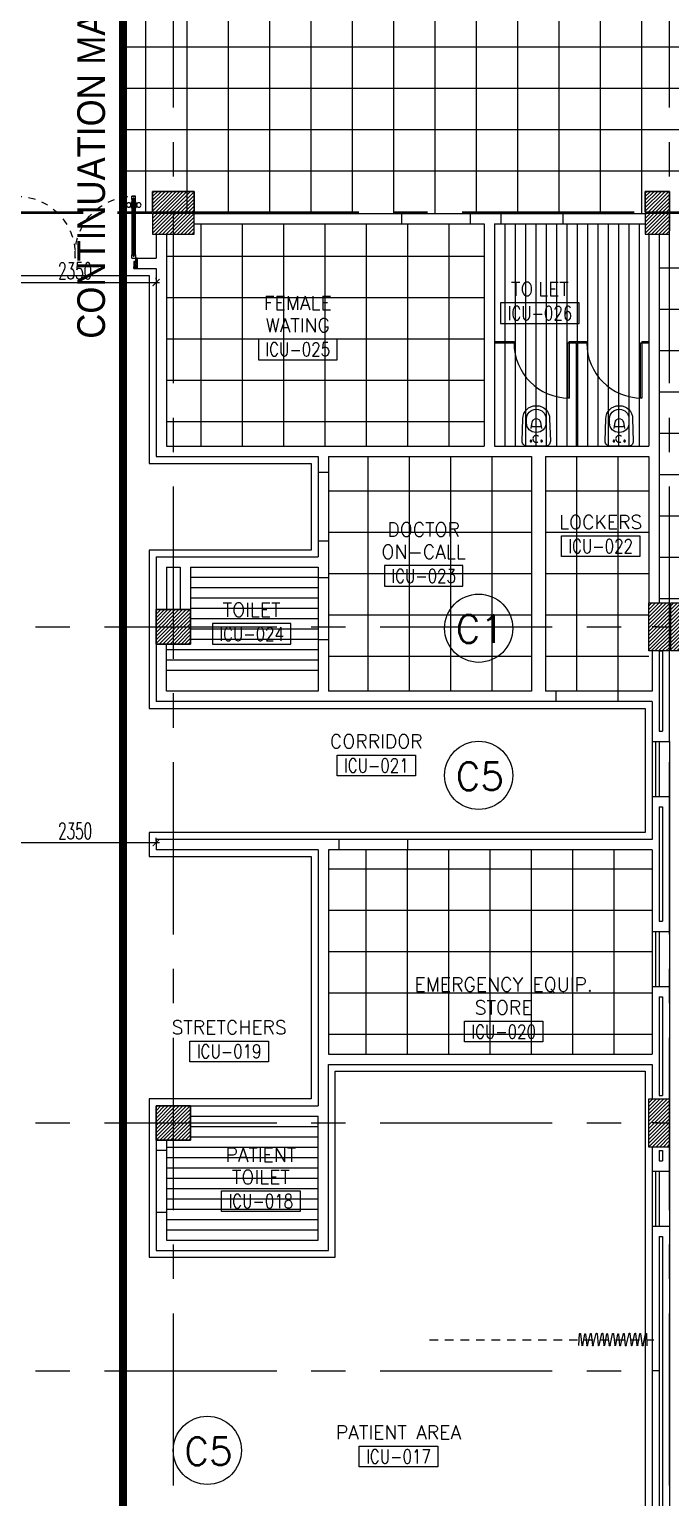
# Model space of a CAD drawing. Extents: x 276011.4 to 276105.3, y 57291.9 to 57371.4.
# Drawn here: x 276043.49 to 276052.79, y 57307.72 to 57329.03 of the extents above; entities that cross this region are included whole.
import ezdxf
from ezdxf.enums import TextEntityAlignment as Align

# ---------------------------------------------------------------- set-up
doc = ezdxf.new("R2010")
doc.units = 0
doc.header["$MEASUREMENT"] = 0
doc.header["$PDMODE"] = 34
for name, pattern in [('CENTER2', [1.125, 0.75, -0.125, 0.125, -0.125]), ('CENTERX2', [4, 2.5, -0.5, 0.5, -0.5]), ('HIDDEN', [0.375, 0.25, -0.125]), ('HIDDEN2', [0.1875, 0.125, -0.0625])]:
    doc.linetypes.add(name, pattern=pattern)
doc.layers.get('0').update_dxf_attribs({"color": 4, "linetype": 'CONTINUOUS'})
doc.layers.get('DEFPOINTS').update_dxf_attribs({"linetype": 'CONTINUOUS'})
for name, color, linetype in [('A_CUBICLE_CURTAINS', 2, 'HIDDEN'), ('AXES', 11, 'CENTERX2'), ('CEILING', 4, 'CONTINUOUS'), ('CEILING-MARKER', 6, 'CONTINUOUS'), ('COL', 5, 'CONTINUOUS'), ('D_CURTAIN', 11, 'HIDDEN'), ('DIM', 4, 'CONTINUOUS'), ('DOOR', 7, 'CONTINUOUS'), ('ELEV', 2, 'CONTINUOUS'), ('FIX', 3, 'CONTINUOUS'), ('HAT', 11, 'CONTINUOUS'), ('INSUL', 4, 'CONTINUOUS'), ('PART', 9, 'CONTINUOUS'), ('RM-BOX', 11, 'CONTINUOUS'), ('RM-NAME', 11, 'CONTINUOUS'), ('RM-NO', 11, 'CONTINUOUS'), ('TXT', 2, 'CONTINUOUS'), ('TXT1', 2, 'CONTINUOUS'), ('WALL', 2, 'CONTINUOUS'), ('WIN', 3, 'CONTINUOUS')]:
    doc.layers.add(name, color=color, linetype=linetype)
doc.styles.add('ROMANS', font='ROMANS.shx', dxfattribs={"width": 0.6})
doc.styles.add('TTXT', font='swisse.ttf', dxfattribs={"width": 0.6})
doc.dimstyles.new('STANDARD_IN', dxfattribs={"dimtxt": 0.24, "dimasz": 0.1, "dimexe": 0.07, "dimexo": 0.05, "dimgap": 0.05, "dimtad": 1, "dimdec": 0, "dimlfac": 1000, "dimzin": 0, "dimtxsty": 'ROMANS', "dimblk": 'ARCHTICK', "dimcen": 0.05, "dimdle": 0.05, "dimclrd": 4, "dimclre": 4, "dimclrt": 2, "dimazin": 3, "dimtfac": 1, "dimtdec": 0, "dimtmove": 0, "dimatfit": 3, "dimtolj": 1, "dimtzin": 0})

# ---------------------------------------------------------------- blocks, each defined once
blk = doc.blocks.new('*X18')
at = {"color": 0}
for p, q in [((84179, 132651), (84678, 133150)), ((84179, 132704), (84625, 133150)), ((84179, 132757), (84571, 133150)), ((84179, 132810), (84518, 133150)), ((84179, 132864), (84465, 133150)), ((84179, 132917), (84412, 133150)), ((84179, 132970), (84359, 133150)), ((84179, 133023), (84306, 133150)), ((84179, 133076), (84253, 133150)), ((84179, 133129), (84200, 133150)), ((84231, 132650), (84679, 133098)), ((84284, 132650), (84679, 133045)), ((84337, 132650), (84679, 132992)), ((84390, 132650), (84679, 132939)), ((84443, 132650), (84679, 132886)), ((84496, 132650), (84679, 132833)), ((84549, 132650), (84679, 132780)), ((84602, 132650), (84679, 132727)), ((84655, 132650), (84679, 132674))]:
    blk.add_line(p, q, dxfattribs=at)
blk = doc.blocks.new('COL50')
at = {"layer": 'COL'}
blk.add_lwpolyline([(-250, 250), (-250, -250), (250, -250), (250, 250)], close=True, dxfattribs=at)
blk = doc.blocks.new('RM1')
at = {"layer": 'RM-BOX'}
blk.add_lwpolyline([(570, -200), (-570, -200), (-570, -500), (570, -500)], close=True, dxfattribs=at)
at = {"layer": 'RM-NAME', "style": 'ROMANS'}
blk.add_attdef('ROOMNAME1', text='', height=200, dxfattribs=at).set_placement((0, 324), align=Align.MIDDLE)
blk = doc.blocks.new('A$C272A55A0')
at = {"layer": 'DOOR', "color": 0, "linetype": 'BYBLOCK'}
for p, q in [((0, 900), (0, 1050)), ((50, 1050), (0, 1050)), ((0, 900), (25, 900)), ((25, 950), (50, 950)), ((25, 900), (25, 950)), ((75, 900), (25, 900)), ((25, 850), (25, 900)), ((58, 870), (42, 870)), ((42, 870), (42, 850)), ((50, 950), (50, 1050)), ((58, 850), (58, 870)), ((75, 900), (75, 850)), ((1725, 900), (1775, 900)), ((1725, 900), (1725, 850)), ((1742, 870), (1758, 870)), ((1742, 850), (1742, 870)), ((1750, 950), (1750, 1050)), ((1750, 1050), (1800, 1050)), ((1775, 950), (1750, 950)), ((1758, 870), (1758, 850)), ((1775, 900), (1775, 950)), ((1800, 900), (1775, 900)), ((1775, 850), (1775, 900)), ((1800, 1050), (1800, 900)), ((42, 850), (25, 850)), ((75, 850), (58, 850)), ((1725, 850), (1742, 850)), ((1758, 850), (1775, 850)), ((25, 50), (42, 50)), ((25, 50), (25, 0)), ((25, 0), (75, 0)), ((75, 0), (25, 0)), ((42, 50), (42, 30)), ((42, 30), (58, 30)), ((58, 50), (75, 50)), ((58, 50), (58, 30)), ((75, 50), (75, 0)), ((1718, 160), (1709, 160)), ((1709, 95), (1709, 160)), ((1718, 95), (1709, 95)), ((1725, 173), (1718, 173)), ((1718, 173), (1718, 83)), ((1718, 95), (1718, 160)), ((1725, 83), (1718, 83)), ((1742, 50), (1725, 50)), ((1725, 50), (1725, 0)), ((1775, 0), (1725, 0)), ((1725, 0), (1775, 0)), ((1742, 50), (1742, 30)), ((1758, 30), (1742, 30)), ((1775, 50), (1758, 50)), ((1758, 50), (1758, 30)), ((1775, 173), (1782, 173)), ((1775, 83), (1782, 83)), ((1775, 50), (1775, 0)), ((1782, 173), (1782, 83)), ((1782, 160), (1791, 160)), ((1782, 95), (1782, 160)), ((1782, 95), (1791, 95)), ((1791, 95), (1791, 160))]:
    blk.add_line(p, q, dxfattribs=at)
at = {"layer": 'DOOR', "color": 9, "linetype": 'BYBLOCK'}
for p, q in [((50, 1050), (0, 1010)), ((50, 1050), (0, 937)), ((50, 1050), (37, 950)), ((1750, 1050), (1800, 1010)), ((1750, 1050), (1800, 937)), ((1750, 1050), (1763, 950))]:
    blk.add_line(p, q, dxfattribs=at)
at = {"layer": 'DOOR', "linetype": 'BYBLOCK'}
for p, q in [((25, 850), (25, 50)), ((42, 850), (42, 50)), ((58, 850), (58, 50)), ((75, 50), (75, 850)), ((1725, 50), (1725, 850)), ((1742, 850), (1742, 50)), ((1758, 850), (1758, 50)), ((1775, 850), (1775, 50))]:
    blk.add_line(p, q, dxfattribs=at)
at = {"layer": 'DOOR', "color": 0, "linetype": 'BYBLOCK'}
for centre in [(1676, 128), (1824, 128)]:
    blk.add_circle(centre, 32.4, dxfattribs=at)
at = {"layer": 'DOOR', "color": 9, "linetype": 'BYBLOCK'}
for centre, radius, start, end in [((50, 1050), 54.4, 203.2074, 270), ((50, 1050), 74.4, 227.7764, 270), ((50, 1050), 94.4, 238.0182, 270), ((50, 1050), 114, 244.0838, 257.3774), ((50, 1050), 134, 248.1598, 259.28), ((50, 1050), 154, 251.1053, 256.2858), ((50, 1050), 34.4, 180, 270), ((50, 1050), 14.4, 180, 270), ((1750, 1050), 14.4, 270, 0), ((1750, 1050), 34.4, 270, 0), ((1750, 1050), 54.4, 270, 336.7926), ((1750, 1050), 74.4, 270, 312.2236), ((1750, 1050), 94.4, 270, 301.9818), ((1750, 1050), 114, 282.6226, 295.9162), ((1750, 1050), 134, 280.72, 291.8402), ((1750, 1050), 154, 283.7142, 288.8947)]:
    blk.add_arc(centre, radius, start, end, dxfattribs=at)
at = {"layer": 'DOOR', "linetype": 'HIDDEN', "ltscale": 0.5}
for centre, start, end in [((50, 851), 268.3174, 3.2965), ((1750, 851), 176.7035, 271.6826)]:
    blk.add_arc(centre, 851, start, end, dxfattribs=at)
at = {"layer": 'WALL', "linetype": 'BYBLOCK'}
blk.add_line((1800, 900), (1800, 1050), dxfattribs=at)
blk = doc.blocks.new('*X54')
at = {"color": 0}
for p, q in [((215909, 139859), (216399, 140350)), ((215909, 139912), (216346, 140350)), ((215909, 139965), (216293, 140350)), ((215909, 140018), (216240, 140350)), ((215909, 140071), (216187, 140350)), ((215909, 140124), (216134, 140350)), ((215909, 140177), (216081, 140350)), ((215909, 140230), (216028, 140350)), ((215909, 140283), (215975, 140350)), ((215909, 140337), (215922, 140350)), ((215952, 139850), (216409, 140306)), ((216005, 139850), (216409, 140253)), ((216058, 139850), (216409, 140200)), ((216111, 139850), (216409, 140147)), ((216164, 139850), (216409, 140094)), ((216217, 139850), (216409, 140041)), ((216270, 139850), (216409, 139988)), ((216323, 139850), (216409, 139935)), ((216376, 139850), (216409, 139882))]:
    blk.add_line(p, q, dxfattribs=at)
blk = doc.blocks.new('C5')
at = {"layer": 'HAT', "linetype": 'BYBLOCK'}
h = blk.add_hatch(dxfattribs=at)
h.set_pattern_fill('ANSI31', color=256, scale=300, style=0)
h.set_pattern_definition([(45, (-223356.182, -51411.005), (-26.516504, 26.516504), [])])
h.paths.add_polyline_path([(300, 300), (0, 300), (0, 0), (300, 0)])
h.paths.add_polyline_path([(600, 300), (300, 300), (300, 0), (600, 0)])
at = {"layer": 'COL'}
blk.add_lwpolyline([(600, 300), (0, 300), (0, 0), (600, 0)], close=True, dxfattribs=at)
blk = doc.blocks.new('C7')
at = {"layer": 'HAT'}
h = blk.add_hatch(dxfattribs=at)
h.set_pattern_fill('ANSI31', color=256, scale=300, style=0)
h.set_pattern_definition([(45, (-248876.182, -51411.005), (-26.5165043, 26.5165043), [])])
h.paths.add_polyline_path([(350, 300), (250, 300), (0, 300), (0, 0), (350, 0)])
at = {"layer": 'COL'}
blk.add_lwpolyline([(0, 300), (0, 0), (350, 0), (350, 300)], close=True, dxfattribs=at)
blk = doc.blocks.new('C11')
at = {"layer": 'HAT'}
h = blk.add_hatch(dxfattribs=at)
h.set_pattern_fill('ANSI31', color=256, scale=300, style=0)
h.set_pattern_definition([(45, (-248556.182, -75061.005), (-26.5165043, 26.5165043), [])])
h.paths.add_polyline_path([(300, 700), (0, 700), (0, 350), (300, 350)])
h.paths.add_polyline_path([(300, 350), (0, 350), (0, 0), (300, 0)])
at = {"layer": 'COL'}
blk.add_lwpolyline([(300, 700), (300, 0), (0, 0), (0, 700)], close=True, dxfattribs=at)
blk = doc.blocks.new('C11D')
at = {"layer": 'COL', "linetype": 'BYBLOCK'}
for p in [(-320, 0), (0, 0)]:
    blk.add_blockref('C11', p, dxfattribs=at)
blk = doc.blocks.new('C')
at = {"layer": 'D_CURTAIN'}
for points in [[(0.229, 0.077), (0.229, 0.077, 0.848601), (0.219, 0.076), (0.202, -0.062, -0.855925), (0.192, -0.063), (0.167, 0.072, 0.866955), (0.157, 0.072), (0.144, -0.065, -0.843142), (0.134, -0.066), (0.099, 0.077, 0.845318), (0.089, 0.076), (0.076, -0.066, -0.842227), (0.066, -0.067), (0.029, 0.079, 0.837896), (0.019, 0.078), (0.004, -0.065, -0.84563), (-0.006, -0.065), (-0.04, 0.078, 0.842014), (-0.049, 0.078), (-0.065, -0.063, -0.866148), (-0.075, -0.063), (-0.099, 0.074, 0.854133), (-0.109, 0.074), (-0.129, -0.066, -0.838104), (-0.139, -0.067), (-0.17, 0.077, 0.84026), (-0.18, 0.077), (-0.183, -0.071)], [(0.639, -0.068), (0.628, 0.076, 0.848601), (0.618, 0.076), (0.601, -0.063, -0.855925), (0.591, -0.063), (0.566, 0.071, 0.866955), (0.556, 0.071), (0.542, -0.066, -0.843142), (0.533, -0.066), (0.497, 0.076, 0.845318), (0.488, 0.075), (0.474, -0.067, -0.842227), (0.465, -0.068), (0.427, 0.078, 0.837896), (0.417, 0.078), (0.403, -0.065, -0.84563), (0.393, -0.066), (0.359, 0.078, 0.842014), (0.349, 0.077), (0.334, -0.063, -0.866148), (0.324, -0.064), (0.299, 0.074, 0.854133), (0.29, 0.073), (0.27, -0.067, -0.838104), (0.26, -0.067), (0.229, 0.077, 0.84026), (0.219, 0.076)]]:
    blk.add_lwpolyline(points, format="xyb", dxfattribs=at)
blk = doc.blocks.new('WC1')
at = {"layer": 'FIX'}
for p, q in [((-727, 5), (-727, -5)), ((-674, 5), (-674, -5)), ((-534, 24), (-540, 0)), ((-540, 0), (-534, -24)), ((-210, 204), (-538, 194)), ((-475, 141), (-538, 141)), ((-395, 76), (-490, 60)), ((-339, 5), (-339, -5)), ((-538, -141), (-475, -141)), ((-538, -194), (-210, -204)), ((-490, -60), (-395, -76))]:
    blk.add_line(p, q, dxfattribs=at)
at = {"layer": 'FIX', "linetype": 'CONTINUOUS'}
blk.add_line((-420, -47), (-420, 45), dxfattribs=at)
at = {"layer": 'FIX'}
blk.add_lwpolyline([(-213, -204), (-210, -204, 0.414214), (-137, -131), (-137, 0), (-137, 131, 0.414214), (-210, 204)], format="xyb", dxfattribs=at)
at = {"layer": 'FIX', "linetype": 'HIDDEN2', "ltscale": 0.3}
blk.add_circle((-245, 0), 49.8, dxfattribs=at)
at = {"layer": 'FIX', "linetype": 'HIDDEN', "ltscale": 0.05}
for centre in [(-213, 78), (-213, -77)]:
    blk.add_circle(centre, 11.6, dxfattribs=at)
at = {"layer": 'FIX'}
for centre, radius, start, end in [((-538, 5), 189, 90, 180), ((-538, 5), 136, 90, 180), ((-473, -7), 68.2, 128.9242, 152.8468), ((-464, -18), 82, 108.496, 128.9242), ((-475, 5), 136, 360, 90), ((-538, -5), 189, 180, 270), ((-538, -5), 136, 180, 270), ((-473, 7), 68.2, 207.1532, 231.0758), ((-464, 18), 82, 231.0758, 251.504), ((-475, -5), 136, 270, 0)]:
    blk.add_arc(centre, radius, start, end, dxfattribs=at)
at = {"layer": 'FIX', "linetype": 'CONTINUOUS'}
for centre, start, end in [((-443, 46), 357.6662, 91.6121), ((-442, -46), 268.3879, 2.3338)]:
    blk.add_arc(centre, 22.3, start, end, dxfattribs=at)
blk = doc.blocks.new('_ARCHTICK')
at = {"color": 0, "linetype": 'BYBLOCK', "const_width": 0.15}
blk.add_lwpolyline([(-0.5, -0.5), (0.5, 0.5)], dxfattribs=at)
blk = doc.blocks.new('*D124')
at = {"layer": 'DEFPOINTS', "color": 0, "linetype": 'BYBLOCK', "ltscale": 0.3}
for p in [(276042.975, 57325.359), (276045.325, 57325.359), (276045.325, 57325.359)]:
    blk.add_point(p, dxfattribs=at)
at = {"layer": 'DIM', "color": 4, "linetype": 'BYBLOCK', "ltscale": 0.3}
for p, q in [((276042.925, 57325.359), (276045.375, 57325.359)), ((276042.975, 57325.409), (276042.975, 57325.429)), ((276045.325, 57325.409), (276045.325, 57325.429))]:
    blk.add_line(p, q, dxfattribs=at)
at = {"layer": 'DIM', "color": 4, "linetype": 'BYBLOCK', "ltscale": 0.3, "xscale": 0.1, "yscale": 0.1, "zscale": 0.1, "rotation": 180}
blk.add_blockref('_ARCHTICK', (276042.975, 57325.359), dxfattribs=at)
at = {"layer": 'DIM', "color": 4, "linetype": 'BYBLOCK', "ltscale": 0.3, "xscale": 0.1, "yscale": 0.1, "zscale": 0.1}
blk.add_blockref('_ARCHTICK', (276045.325, 57325.359), dxfattribs=at)
at = {"layer": 'DIM', "color": 2, "linetype": 'BYBLOCK', "ltscale": 0.3, "insert": (276044.15, 57325.529), "char_height": 0.24, "attachment_point": 5, "style": 'ROMANS'}
blk.add_mtext('\\A1;2350', dxfattribs=at)
blk = doc.blocks.new('*D123')
at = {"layer": 'DEFPOINTS', "color": 0, "linetype": 'BYBLOCK', "ltscale": 0.3}
for p in [(276042.975, 57317.229), (276042.975, 57317.203), (276045.325, 57317.203)]:
    blk.add_point(p, dxfattribs=at)
at = {"layer": 'DIM', "color": 4, "linetype": 'BYBLOCK', "ltscale": 0.3}
for p, q in [((276045.375, 57317.229), (276042.925, 57317.229)), ((276042.975, 57317.253), (276042.975, 57317.299)), ((276045.325, 57317.253), (276045.325, 57317.299))]:
    blk.add_line(p, q, dxfattribs=at)
at = {"layer": 'DIM', "color": 4, "linetype": 'BYBLOCK', "ltscale": 0.3, "xscale": 0.1, "yscale": 0.1, "zscale": 0.1, "rotation": 180}
blk.add_blockref('_ARCHTICK', (276042.975, 57317.229), dxfattribs=at)
at = {"layer": 'DIM', "color": 4, "linetype": 'BYBLOCK', "ltscale": 0.3, "xscale": 0.1, "yscale": 0.1, "zscale": 0.1}
blk.add_blockref('_ARCHTICK', (276045.325, 57317.229), dxfattribs=at)
at = {"layer": 'DIM', "color": 2, "linetype": 'BYBLOCK', "ltscale": 0.3, "insert": (276044.15, 57317.399), "char_height": 0.24, "attachment_point": 5, "style": 'ROMANS'}
blk.add_mtext('\\A1;2350', dxfattribs=at)

msp = doc.modelspace()

# ---------------------------------------------------------------- linework, layer by layer
at = {"layer": 'A_CUBICLE_CURTAINS', "ltscale": 0.5}
msp.add_line((276049.2935, 57310.0129), (276052.5507, 57310.0129), dxfattribs=at)
at = {"layer": 'AXES'}
for p, q in [((276052.7755, 57291.8986), (276052.7755, 57370.3613)), ((276045.5755, 57291.8986), (276045.5755, 57352.4829)), ((276104.2655, 57326.3829), (276041.9755, 57326.3829)), ((276104.2655, 57326.3629), (276041.9755, 57326.3629)), ((276036.5755, 57320.3629), (276052.7755, 57320.3629)), ((276104.6155, 57320.3629), (276052.5255, 57320.3629)), ((276036.5755, 57313.1629), (276052.7755, 57313.1629)), ((276104.6155, 57313.1629), (276052.5255, 57313.1629)), ((276036.5755, 57309.5629), (276052.5288, 57309.5629)), ((276104.6155, 57309.5629), (276052.5255, 57309.5629))]:
    msp.add_line(p, q, dxfattribs=at)
at = {"layer": 'CEILING', "linetype": 'BYBLOCK', "ltscale": 0.3}
for p, q in [((276045.1755, 57326.3629), (276045.1755, 57329.7329)), ((276045.7755, 57326.3629), (276045.7755, 57329.7329)), ((276046.3755, 57326.3629), (276046.3755, 57329.7329)), ((276046.9755, 57326.3629), (276046.9755, 57329.7329)), ((276047.5755, 57326.3629), (276047.5755, 57329.7329)), ((276048.1755, 57326.3629), (276048.1755, 57329.7329)), ((276048.7755, 57326.3629), (276048.7755, 57329.7329)), ((276049.3755, 57326.3629), (276049.3755, 57329.7329)), ((276049.9755, 57326.3629), (276049.9755, 57329.7329)), ((276050.5755, 57326.3629), (276050.5755, 57329.7329)), ((276051.1755, 57326.3629), (276051.1755, 57329.7329)), ((276051.7755, 57326.3629), (276051.7755, 57329.7329)), ((276052.3755, 57326.3629), (276052.3755, 57329.7329)), ((276044.8447, 57328.7829), (276062.5635, 57328.7829)), ((276044.8447, 57328.1829), (276062.5635, 57328.1829)), ((276044.8447, 57327.5829), (276062.5635, 57327.5829)), ((276044.8447, 57326.9829), (276062.5635, 57326.9829)), ((276045.9805, 57322.9829), (276045.9805, 57326.2129)), ((276046.5805, 57322.9829), (276046.5805, 57326.2129)), ((276047.1805, 57322.9829), (276047.1805, 57326.2129)), ((276047.7805, 57322.9829), (276047.7805, 57326.2129)), ((276048.3805, 57322.9829), (276048.3805, 57326.2129)), ((276048.9805, 57322.9829), (276048.9805, 57326.2129)), ((276049.5805, 57322.9829), (276049.5805, 57326.2129)), ((276050.3855, 57326.2129), (276050.3855, 57322.9829)), ((276050.5355, 57326.2129), (276050.5355, 57322.9829)), ((276050.6855, 57326.2129), (276050.6855, 57322.9829)), ((276050.8355, 57326.2129), (276050.8355, 57322.9829)), ((276050.9855, 57326.2129), (276050.9855, 57322.9829)), ((276051.1355, 57326.2129), (276051.1355, 57322.9829)), ((276051.2855, 57326.2129), (276051.2855, 57322.9829)), ((276051.4355, 57326.2129), (276051.4355, 57322.9829)), ((276051.5855, 57326.2129), (276051.5855, 57322.9829)), ((276051.7355, 57326.2129), (276051.7355, 57322.9829)), ((276051.8855, 57326.2129), (276051.8855, 57322.9829)), ((276052.0355, 57326.2129), (276052.0355, 57322.9829)), ((276052.1855, 57326.2129), (276052.1855, 57322.9829)), ((276052.3355, 57326.2129), (276052.3355, 57322.9829)), ((276050.0855, 57325.7405), (276045.4755, 57325.7405)), ((276052.6255, 57325.5729), (276057.5205, 57325.5729)), ((276050.0855, 57325.1405), (276045.4755, 57325.1405)), ((276052.6255, 57324.9729), (276057.5205, 57324.9729)), ((276050.0855, 57324.5405), (276045.4755, 57324.5405)), ((276052.6255, 57324.3729), (276057.5205, 57324.3729)), ((276050.0855, 57323.9405), (276045.4755, 57323.9405)), ((276052.6255, 57323.7729), (276057.5205, 57323.7729)), ((276050.0855, 57323.3405), (276045.4755, 57323.3405)), ((276052.6255, 57323.1729), (276057.5205, 57323.1729)), ((276048.4005, 57322.8329), (276048.4005, 57319.4279)), ((276049.0005, 57322.8329), (276049.0005, 57319.4279)), ((276049.6005, 57322.8329), (276049.6005, 57319.4279)), ((276050.2005, 57322.8329), (276050.2005, 57319.4279)), ((276051.4255, 57322.8329), (276051.4255, 57319.4279)), ((276052.0255, 57322.8329), (276052.0255, 57319.4279)), ((276052.6255, 57322.5729), (276057.5205, 57322.5729)), ((276050.7755, 57322.3304), (276047.8255, 57322.3304)), ((276052.4755, 57322.3304), (276050.9755, 57322.3304)), ((276052.6255, 57321.9729), (276057.5205, 57321.9729)), ((276050.7755, 57321.7304), (276047.8255, 57321.7304)), ((276052.4755, 57321.7304), (276050.9755, 57321.7304)), ((276052.6255, 57321.3729), (276057.5205, 57321.3729)), ((276047.6755, 57321.0779), (276045.8255, 57321.0779)), ((276050.7755, 57321.1304), (276047.8255, 57321.1304)), ((276052.4755, 57321.1304), (276050.9755, 57321.1304)), ((276047.6755, 57320.9279), (276045.8255, 57320.9279)), ((276047.6755, 57320.7779), (276045.8255, 57320.7779)), ((276047.6755, 57320.6279), (276045.8255, 57320.6279)), ((276052.6255, 57320.7729), (276057.5205, 57320.7729)), ((276047.6755, 57320.4779), (276045.8255, 57320.4779)), ((276050.7755, 57320.5304), (276047.8255, 57320.5304)), ((276052.4755, 57320.5304), (276050.9755, 57320.5304)), ((276047.6755, 57320.3279), (276045.8255, 57320.3279)), ((276047.6755, 57320.1779), (276045.8255, 57320.1779)), ((276047.6755, 57320.0279), (276045.4755, 57320.0279)), ((276047.6755, 57319.8779), (276045.4755, 57319.8779)), ((276047.6755, 57319.7279), (276045.4755, 57319.7279)), ((276050.7755, 57319.9304), (276047.8255, 57319.9304)), ((276052.4755, 57319.9304), (276050.9755, 57319.9304)), ((276048.3755, 57314.1629), (276048.3755, 57317.1279)), ((276048.9755, 57314.1629), (276048.9755, 57317.1279)), ((276049.5755, 57314.1629), (276049.5755, 57317.1279)), ((276050.1755, 57314.1629), (276050.1755, 57317.1279)), ((276050.7755, 57314.1629), (276050.7755, 57317.1279)), ((276051.3755, 57314.1629), (276051.3755, 57317.1279)), ((276051.9755, 57314.1629), (276051.9755, 57317.1279)), ((276052.5255, 57316.8454), (276047.8255, 57316.8454)), ((276052.5255, 57316.2454), (276047.8255, 57316.2454)), ((276052.5255, 57315.6454), (276047.8255, 57315.6454)), ((276052.5255, 57315.0454), (276047.8255, 57315.0454)), ((276052.5255, 57314.4454), (276047.8255, 57314.4454)), ((276045.8255, 57313.1129), (276047.6755, 57313.1129)), ((276045.8255, 57312.9629), (276047.6755, 57312.9629)), ((276045.4755, 57312.8129), (276047.6755, 57312.8129)), ((276045.4755, 57312.6629), (276047.6755, 57312.6629)), ((276045.4755, 57312.5129), (276047.6755, 57312.5129)), ((276045.4755, 57312.3629), (276047.6755, 57312.3629)), ((276045.4755, 57312.2129), (276047.6755, 57312.2129)), ((276045.4755, 57312.0629), (276047.6755, 57312.0629)), ((276045.4755, 57311.9129), (276047.6755, 57311.9129)), ((276045.4755, 57311.7629), (276047.6755, 57311.7629)), ((276045.4755, 57311.6129), (276047.6755, 57311.6129))]:
    msp.add_line(p, q, dxfattribs=at)
msp.add_lwpolyline([(276043.0755, 57325.4629), (276045.2255, 57325.4629), (276045.2255, 57322.7329), (276047.5755, 57322.7329), (276047.5755, 57321.4779), (276045.2255, 57321.4779), (276045.2255, 57319.1779), (276052.4255, 57319.1779), (276052.4255, 57317.3779), (276045.2255, 57317.3779), (276045.2255, 57317.0279), (276047.5755, 57317.0279), (276047.5755, 57313.5129), (276045.2255, 57313.5129), (276045.2255, 57311.2129), (276047.9255, 57311.2129), (276047.9255, 57313.9129), (276052.4255, 57313.9129), (276052.4255, 57306.4129)], dxfattribs=at)
at = {"layer": 'CEILING-MARKER', "color": 2}
for centre in [(276050.007, 57320.3426), (276050.007, 57318.207), (276046.0687, 57308.4099)]:
    msp.add_circle(centre, 0.4949, dxfattribs=at)
at = {"layer": 'ELEV', "linetype": 'CENTER2', "const_width": 0.12}
msp.add_lwpolyline([(276044.8447, 57297.9261), (276044.8447, 57361.7643)], dxfattribs=at)
at = {"layer": 'INSUL'}
for p, q in [((276052.6255, 57320.0099), (276052.6255, 57318.8493)), ((276052.6285, 57320.0129), (276052.6725, 57320.0129)), ((276052.6755, 57320.0099), (276052.6755, 57318.8493)), ((276052.6255, 57318.8493), (276052.6755, 57318.8493)), ((276052.6255, 57317.7493), (276052.6255, 57316.0905)), ((276052.6255, 57317.7493), (276052.6755, 57317.7493)), ((276052.6755, 57317.7493), (276052.6755, 57316.0905)), ((276052.6255, 57316.0905), (276052.6755, 57316.0905)), ((276052.6255, 57314.9905), (276052.6255, 57313.5629)), ((276052.6255, 57314.9905), (276052.6755, 57314.9905)), ((276052.6755, 57314.9905), (276052.6755, 57313.5629)), ((276052.6255, 57313.5629), (276052.6755, 57313.5629)), ((276052.6255, 57312.7629), (276052.6755, 57312.7629)), ((276052.6255, 57312.7629), (276052.6255, 57312.6129)), ((276052.6755, 57312.7629), (276052.6755, 57312.6129)), ((276052.6255, 57312.6129), (276052.6755, 57312.6129)), ((276052.6255, 57311.5129), (276052.6255, 57306.3129)), ((276052.6255, 57311.5129), (276052.6755, 57311.5129)), ((276052.6755, 57311.5129), (276052.6755, 57306.3129))]:
    msp.add_line(p, q, dxfattribs=at)
for centre, start, end in [((276052.6285, 57320.0099), 90, 180), ((276052.6725, 57320.0099), 360, 90)]:
    msp.add_arc(centre, 0.003, start, end, dxfattribs=at)
at = {"layer": 'PART', "linetype": 'BYBLOCK'}
for p, q in [((276050.2355, 57324.5029), (276050.5205, 57324.5029)), ((276050.2355, 57324.4829), (276050.5205, 57324.4829)), ((276050.5205, 57324.5029), (276050.5205, 57324.4829)), ((276051.3005, 57323.6829), (276051.3005, 57324.4829)), ((276051.3005, 57324.4829), (276051.3205, 57324.4829)), ((276051.3205, 57324.5029), (276051.3205, 57324.4829)), ((276051.3205, 57324.5029), (276051.5755, 57324.5029)), ((276051.3205, 57324.4829), (276051.3205, 57324.5029)), ((276051.3205, 57324.4829), (276051.4205, 57324.4829)), ((276051.3205, 57324.4829), (276051.3205, 57323.6829)), ((276051.4205, 57324.4829), (276051.4205, 57322.9829)), ((276051.4405, 57324.4829), (276051.4405, 57322.9829)), ((276051.4405, 57324.4829), (276051.5755, 57324.4829)), ((276051.5755, 57324.5029), (276051.5755, 57324.4829)), ((276052.3555, 57323.6829), (276052.3555, 57324.4829)), ((276052.3555, 57324.4829), (276052.3755, 57324.4829)), ((276052.3555, 57324.4829), (276052.4755, 57324.4829)), ((276052.3755, 57324.5029), (276052.3755, 57324.4829)), ((276052.3755, 57324.5029), (276052.4755, 57324.5029)), ((276052.3755, 57324.4829), (276052.3755, 57323.6829)), ((276051.3205, 57323.6829), (276051.3005, 57323.6829)), ((276052.3755, 57323.6829), (276052.3555, 57323.6829))]:
    msp.add_line(p, q, dxfattribs=at)
for centre in [(276051.3205, 57324.4829), (276052.3755, 57324.4829)]:
    msp.add_arc(centre, 0.8, 180, 270, dxfattribs=at)
at = {"layer": 'WALL', "linetype": 'BYBLOCK'}
for p, q in [((276052.7755, 57326.6329), (276052.7755, 57326.1129)), ((276045.8755, 57326.3629), (276049.8855, 57326.3629)), ((276048.8855, 57326.3629), (276048.8855, 57326.2129)), ((276049.8855, 57326.3629), (276049.8855, 57326.2129)), ((276049.8855, 57326.3629), (276050.3355, 57326.3629)), ((276050.3355, 57326.2129), (276050.3355, 57326.3629)), ((276050.3355, 57326.3629), (276052.4255, 57326.3629)), ((276051.2355, 57326.2129), (276051.2355, 57326.3629)), ((276045.8755, 57326.2129), (276049.8855, 57326.2129)), ((276049.8855, 57326.2129), (276050.0855, 57326.2129)), ((276050.0855, 57326.2129), (276050.0855, 57322.9829)), ((276050.2355, 57326.2129), (276050.2355, 57326.0629)), ((276050.2355, 57326.2129), (276050.3355, 57326.2129)), ((276050.2355, 57326.2129), (276050.3355, 57326.2129)), ((276050.2355, 57326.2129), (276050.2355, 57322.9829)), ((276050.3355, 57326.2129), (276052.4255, 57326.2129)), ((276051.2355, 57326.2129), (276052.4255, 57326.2129)), ((276045.3255, 57326.0629), (276045.3255, 57325.7129)), ((276045.4755, 57326.0629), (276045.4755, 57322.9829)), ((276052.4755, 57326.0629), (276052.4755, 57322.9829)), ((276052.6255, 57326.0629), (276052.6255, 57320.7129)), ((276045.0505, 57325.5629), (276045.0505, 57325.7129)), ((276045.3255, 57325.5629), (276045.3255, 57322.8329)), ((276045.4755, 57322.9829), (276050.0855, 57322.9829)), ((276050.2355, 57322.9829), (276052.4755, 57322.9829)), ((276045.3255, 57322.8329), (276047.6755, 57322.8329)), ((276047.6755, 57322.8329), (276047.6755, 57322.6054)), ((276047.8255, 57322.8329), (276047.8255, 57322.6054)), ((276047.8255, 57322.8329), (276050.7755, 57322.8329)), ((276050.7755, 57322.8329), (276050.7755, 57319.4279)), ((276050.9755, 57322.8329), (276050.9755, 57319.4279)), ((276050.9755, 57322.8329), (276052.4755, 57322.8329)), ((276052.4755, 57322.8329), (276052.4755, 57320.7129)), ((276047.8255, 57322.6054), (276047.6755, 57322.6054)), ((276047.6755, 57322.6054), (276047.6755, 57321.3779)), ((276047.8255, 57322.6054), (276047.8255, 57321.3779)), ((276047.8255, 57321.6054), (276047.6755, 57321.6054)), ((276045.3255, 57321.3779), (276045.3255, 57319.2779)), ((276045.3255, 57321.3779), (276047.6755, 57321.3779)), ((276045.4755, 57321.2279), (276045.4755, 57320.6129)), ((276045.4755, 57321.2279), (276045.6755, 57321.2279)), ((276045.6755, 57321.2279), (276045.6755, 57320.6129)), ((276045.8255, 57321.2279), (276047.6755, 57321.2279)), ((276045.8255, 57321.2279), (276045.8255, 57320.6129)), ((276047.6755, 57321.2279), (276047.6755, 57321.0779)), ((276047.8255, 57321.3779), (276047.8255, 57321.0779)), ((276047.6755, 57321.0779), (276047.8255, 57321.0779)), ((276047.6755, 57321.0779), (276047.6755, 57319.4279)), ((276047.8255, 57321.0779), (276047.8255, 57319.4279)), ((276047.6755, 57320.1779), (276047.8255, 57320.1779)), ((276045.4755, 57319.4279), (276045.4755, 57320.1129)), ((276052.5255, 57320.0129), (276052.5255, 57319.4279)), ((276052.7755, 57318.6993), (276052.7755, 57320.1129)), ((276047.6755, 57319.4279), (276045.4755, 57319.4279)), ((276050.7755, 57319.4279), (276047.8255, 57319.4279)), ((276051.1255, 57319.4279), (276050.9755, 57319.4279)), ((276052.5255, 57319.4279), (276051.1255, 57319.4279)), ((276051.1255, 57319.4279), (276051.1255, 57319.2779)), ((276052.0255, 57319.4279), (276052.0255, 57319.2779)), ((276051.1255, 57319.2779), (276045.3255, 57319.2779)), ((276052.5255, 57319.2779), (276051.1255, 57319.2779)), ((276052.5255, 57319.2779), (276052.5255, 57318.6993)), ((276052.5255, 57318.6993), (276052.7755, 57318.6993)), ((276052.5255, 57317.8993), (276052.7755, 57317.8993)), ((276052.5255, 57317.8993), (276052.5255, 57317.2779)), ((276052.7755, 57317.8993), (276052.7755, 57315.9405)), ((276052.7722, 57317.7493), (276052.7755, 57317.7493)), ((276045.3255, 57317.2779), (276045.3255, 57317.1279)), ((276047.9755, 57317.2779), (276045.3255, 57317.2779)), ((276052.5255, 57317.2779), (276047.9755, 57317.2779)), ((276047.9755, 57317.2779), (276047.9755, 57317.1279)), ((276048.9755, 57317.2779), (276048.9755, 57317.1279)), ((276047.6755, 57317.1279), (276045.3255, 57317.1279)), ((276047.6755, 57317.1279), (276047.6755, 57313.4129)), ((276047.8255, 57317.1279), (276047.8255, 57314.1629)), ((276047.9755, 57317.1279), (276047.8255, 57317.1279)), ((276052.5255, 57317.1279), (276047.9755, 57317.1279)), ((276052.5255, 57317.1279), (276052.5255, 57315.9405)), ((276052.5255, 57315.9405), (276052.7755, 57315.9405)), ((276052.7722, 57316.0905), (276052.7755, 57316.0905)), ((276052.5255, 57315.1405), (276052.7755, 57315.1405)), ((276052.5255, 57315.1405), (276052.5255, 57314.1629)), ((276052.7755, 57315.1405), (276052.7755, 57313.5129)), ((276052.7722, 57314.9905), (276052.7755, 57314.9905)), ((276047.8255, 57314.1629), (276052.5255, 57314.1629)), ((276047.8255, 57311.3129), (276047.8255, 57314.0129)), ((276047.8255, 57314.0129), (276052.5255, 57314.0129)), ((276052.5255, 57314.0129), (276052.5255, 57313.5129)), ((276045.8255, 57313.4129), (276047.6755, 57313.4129)), ((276045.8255, 57313.2629), (276047.6755, 57313.2629)), ((276047.6755, 57311.4629), (276047.6755, 57313.2629)), ((276052.5255, 57312.8129), (276052.5255, 57312.4629)), ((276052.7755, 57312.8129), (276052.7755, 57312.4629)), ((276052.5255, 57312.4629), (276052.7755, 57312.4629)), ((276052.5255, 57311.6629), (276052.7755, 57311.6629)), ((276052.5255, 57311.6629), (276052.5255, 57306.3129)), ((276052.7755, 57311.6629), (276052.7755, 57306.3129)), ((276045.4755, 57311.4629), (276047.6755, 57311.4629)), ((276045.3255, 57311.3129), (276047.8255, 57311.3129)), ((276052.7722, 57309.5129), (276052.7755, 57309.5129))]:
    msp.add_line(p, q, dxfattribs=at)
at = {"layer": 'WALL'}
for p, q in [((276045.0505, 57325.7129), (276045.3255, 57325.7129)), ((276045.0505, 57325.5629), (276045.3255, 57325.5629)), ((276045.3255, 57312.9129), (276045.3255, 57312.7629)), ((276045.4755, 57312.9129), (276045.4755, 57312.7629)), ((276045.4755, 57312.7629), (276045.3255, 57312.7629)), ((276045.3255, 57312.7629), (276045.3255, 57311.3129)), ((276045.4755, 57312.7629), (276045.4755, 57311.4629)), ((276045.4755, 57311.8629), (276045.3255, 57311.8629))]:
    msp.add_line(p, q, dxfattribs=at)
at = {"layer": 'WALL', "linetype": 'BYBLOCK', "ltscale": 0.3}
for points in [[(276045.2755, 57326.6829), (276045.8755, 57326.6829), (276045.8755, 57326.3829), (276045.2755, 57326.3829)], [(276052.4255, 57326.6829), (276052.7755, 57326.6829), (276052.7755, 57326.3829), (276052.4255, 57326.3829)], [(276045.8755, 57326.3629), (276045.2755, 57326.3629), (276045.2755, 57326.0629), (276045.8755, 57326.0629)], [(276052.4255, 57326.0629), (276052.7755, 57326.0629), (276052.7755, 57326.3629), (276052.4255, 57326.3629)], [(276045.8255, 57320.6129), (276045.3255, 57320.6129), (276045.3255, 57320.1129), (276045.8255, 57320.1129)], [(276052.4755, 57320.7129), (276052.7755, 57320.7129), (276052.7755, 57320.0129), (276052.4755, 57320.0129)], [(276045.3255, 57313.4129), (276045.8255, 57313.4129), (276045.8255, 57312.9129), (276045.3255, 57312.9129)], [(276052.4755, 57313.5129), (276052.7755, 57313.5129), (276052.7755, 57312.8129), (276052.4755, 57312.8129)]]:
    msp.add_lwpolyline(points, close=True, dxfattribs=at)
at = {"layer": 'WIN'}
for p, q in [((276052.5255, 57318.6993), (276052.5255, 57317.8993)), ((276052.5755, 57318.6993), (276052.5755, 57317.8993)), ((276052.6255, 57318.6993), (276052.6255, 57317.8993)), ((276052.7755, 57318.6993), (276052.7755, 57317.8993)), ((276052.5255, 57315.9405), (276052.5255, 57315.1405)), ((276052.5755, 57315.9405), (276052.5755, 57315.1405)), ((276052.6255, 57315.9405), (276052.6255, 57315.1405)), ((276052.7755, 57315.9405), (276052.7755, 57315.1405)), ((276052.5255, 57312.4629), (276052.5255, 57311.6629)), ((276052.5755, 57312.4629), (276052.5755, 57311.6629)), ((276052.6255, 57312.4629), (276052.6255, 57311.6629)), ((276052.7755, 57312.4629), (276052.7755, 57311.6629))]:
    msp.add_line(p, q, dxfattribs=at)

# ---------------------------------------------------------------- block references
at = {"layer": 'COL', "linetype": 'BYBLOCK', "xscale": 0.001, "yscale": 0.001, "zscale": 0.001}
for name, p in [('C5', (276045.2755, 57326.3829)), ('C7', (276052.4255, 57326.3829)), ('C5', (276045.2755, 57326.0629)), ('C7', (276052.4255, 57326.0629)), ('C11D', (276052.7955, 57320.0129)), ('C11', (276052.4755, 57312.8129))]:
    msp.add_blockref(name, p, dxfattribs=at)
at = {"layer": 'COL', "yscale": 0.001, "zscale": 0.001}
for p, xscale in [((276045.5755, 57320.3629), -0.001), ((276045.5755, 57313.1629), 0.001)]:
    msp.add_blockref('COL50', p, dxfattribs=dict(at, xscale=xscale))
at = {"layer": 'D_CURTAIN', "ltscale": 2, "xscale": -1.2, "yscale": 1.2, "zscale": 1.2}
msp.add_blockref('C', (276052.2264, 57310.0113), dxfattribs=at)
at = {"layer": 'DOOR', "color": 0, "linetype": 'BYBLOCK', "xscale": -0.001, "yscale": 0.001, "zscale": 0.001, "rotation": 180}
msp.add_blockref('A$C272A55A0', (276043.2505, 57326.6133), dxfattribs=at)
at = {"layer": 'FIX', "xscale": -0.001, "yscale": 0.001, "zscale": 0.001, "rotation": 90}
for p in [(276050.8434, 57322.8459), (276052.0477, 57322.8459)]:
    msp.add_blockref('WC1', p, dxfattribs=at)
at = {"layer": 'HAT', "xscale": 0.001, "yscale": 0.001, "zscale": 0.001}
for name, p in [('*X54', (275829.4169, 57180.2632)), ('*X18', (275961.1463, 57180.2632))]:
    msp.add_blockref(name, p, dxfattribs=at)
at = {"layer": 'RM-NAME'}
ref = msp.add_blockref('RM1', (276050.8959, 57325.2664), dxfattribs=dict(at, xscale=0.001, yscale=0.001, zscale=0.001))
ref.add_attrib('ROOMNO', 'ICU-026', dxfattribs={"layer": 'RM-NO', "height": 0.2, "style": 'ROMANS', "width": 0.8}).set_placement((276050.8959, 57324.9164), align=Align.MIDDLE)
ref.add_attrib('ROOMNAME2', 'TOILET', dxfattribs={"height": 0.2, "style": 'ROMANS'}).set_placement((276050.8959, 57325.2664), align=Align.MIDDLE)
ref = msp.add_blockref('RM1', (276047.3814, 57324.7405), dxfattribs=dict(at, xscale=0.001, yscale=0.001, zscale=0.001))
ref.add_attrib('ROOMNO', 'ICU-025', dxfattribs={"layer": 'RM-NO', "height": 0.2, "style": 'ROMANS', "width": 0.8}).set_placement((276047.3814, 57324.3905), align=Align.MIDDLE)
ref.add_attrib('ROOMNAME2', 'WATING', dxfattribs={"height": 0.2, "style": 'ROMANS'}).set_placement((276047.3814, 57324.7405), align=Align.MIDDLE)
ref.add_attrib('ROOMNAME1', 'FEMALE', dxfattribs={"height": 0.2, "style": 'ROMANS'}).set_placement((276047.3814, 57325.0643), align=Align.MIDDLE)
ref = msp.add_blockref('RM1', (276049.2084, 57321.4516), dxfattribs=dict(at, xscale=0.001, yscale=0.001, zscale=0.001))
ref.add_attrib('ROOMNO', 'ICU-023', dxfattribs={"layer": 'RM-NO', "height": 0.2, "style": 'ROMANS', "width": 0.8}).set_placement((276049.2084, 57321.1016), align=Align.MIDDLE)
ref.add_attrib('ROOMNAME2', 'ON-CALL', dxfattribs={"height": 0.2, "style": 'ROMANS'}).set_placement((276049.2084, 57321.4516), align=Align.MIDDLE)
ref.add_attrib('ROOMNAME1', 'DOCTOR', dxfattribs={"height": 0.2, "style": 'ROMANS'}).set_placement((276049.2084, 57321.7754), align=Align.MIDDLE)
ref = msp.add_blockref('RM1', (276051.7777, 57321.8832), dxfattribs=dict(at, xscale=-0.001, yscale=0.001, zscale=0.001))
ref.add_attrib('ROOMNO', 'ICU-022', dxfattribs={"layer": 'RM-NO', "height": 0.2, "style": 'ROMANS', "width": 0.8}).set_placement((276051.7777, 57321.5332), align=Align.MIDDLE)
ref.add_attrib('ROOMNAME2', 'LOCKERS', dxfattribs={"height": 0.2, "style": 'ROMANS'}).set_placement((276051.7777, 57321.8832), align=Align.MIDDLE)
ref = msp.add_blockref('RM1', (276046.7118, 57320.6093), dxfattribs=dict(at, xscale=0.001, yscale=0.001, zscale=0.001))
ref.add_attrib('ROOMNO', 'ICU-024', dxfattribs={"layer": 'RM-NO', "height": 0.2, "style": 'ROMANS', "width": 0.8}).set_placement((276046.7118, 57320.2593), align=Align.MIDDLE)
ref.add_attrib('ROOMNAME2', 'TOILET', dxfattribs={"height": 0.2, "style": 'ROMANS'}).set_placement((276046.7118, 57320.6093), align=Align.MIDDLE)
ref = msp.add_blockref('RM1', (276048.5215, 57318.7004), dxfattribs=dict(at, xscale=-0.001, yscale=0.001, zscale=0.001))
ref.add_attrib('ROOMNO', 'ICU-021', dxfattribs={"layer": 'RM-NO', "height": 0.2, "style": 'ROMANS', "width": 0.8}).set_placement((276048.5215, 57318.3504), align=Align.MIDDLE)
ref.add_attrib('ROOMNAME2', 'CORRIDOR', dxfattribs={"height": 0.2, "style": 'ROMANS'}).set_placement((276048.5215, 57318.7004), align=Align.MIDDLE)
ref = msp.add_blockref('RM1', (276050.3692, 57314.8378), dxfattribs=dict(at, xscale=-0.001, yscale=0.001, zscale=0.001))
ref.add_attrib('ROOMNO', 'ICU-020', dxfattribs={"layer": 'RM-NO', "height": 0.2, "style": 'ROMANS', "width": 0.8}).set_placement((276050.3692, 57314.4878), align=Align.MIDDLE)
ref.add_attrib('ROOMNAME2', 'STORE', dxfattribs={"height": 0.2, "style": 'ROMANS'}).set_placement((276050.3692, 57314.8378), align=Align.MIDDLE)
ref.add_attrib('ROOMNAME1', 'EMERGENCY EQUIP.', dxfattribs={"height": 0.2, "style": 'ROMANS'}).set_placement((276050.3692, 57315.1616), align=Align.MIDDLE)
ref = msp.add_blockref('RM1', (276046.3858, 57314.5508), dxfattribs=dict(at, xscale=-0.001, yscale=0.001, zscale=0.001))
ref.add_attrib('ROOMNO', 'ICU-019', dxfattribs={"layer": 'RM-NO', "height": 0.2, "style": 'ROMANS', "width": 0.8}).set_placement((276046.3858, 57314.2008), align=Align.MIDDLE)
ref.add_attrib('ROOMNAME2', 'STRETCHERS', dxfattribs={"height": 0.2, "style": 'ROMANS'}).set_placement((276046.3858, 57314.5508), align=Align.MIDDLE)
ref = msp.add_blockref('RM1', (276046.8452, 57312.3762), dxfattribs=dict(at, xscale=-0.001, yscale=0.001, zscale=0.001))
ref.add_attrib('ROOMNO', 'ICU-018', dxfattribs={"layer": 'RM-NO', "height": 0.2, "style": 'ROMANS', "width": 0.8}).set_placement((276046.8452, 57312.0262), align=Align.MIDDLE)
ref.add_attrib('ROOMNAME2', 'TOILET', dxfattribs={"height": 0.2, "style": 'ROMANS'}).set_placement((276046.8452, 57312.3762), align=Align.MIDDLE)
ref.add_attrib('ROOMNAME1', 'PATIENT', dxfattribs={"height": 0.2, "style": 'ROMANS'}).set_placement((276046.8452, 57312.7), align=Align.MIDDLE)
ref = msp.add_blockref('RM1', (276048.8434, 57308.6713), dxfattribs=dict(at, xscale=-0.001, yscale=0.001, zscale=0.001))
ref.add_attrib('ROOMNO', 'ICU-017', dxfattribs={"layer": 'RM-NO', "height": 0.2, "style": 'ROMANS', "width": 0.8}).set_placement((276048.8434, 57308.3213), align=Align.MIDDLE)
ref.add_attrib('ROOMNAME2', 'PATIENT AREA', dxfattribs={"height": 0.2, "style": 'ROMANS'}).set_placement((276048.8434, 57308.6713), align=Align.MIDDLE)

# ---------------------------------------------------------------- texts
at = {"layer": 'TXT', "color": 6, "style": 'ROMANS'}
for s, p in [('C1', (276049.6726, 57320.1302)), ('C5', (276049.6726, 57317.9946)), ('C5', (276045.7343, 57308.1975))]:
    msp.add_text(s, height=0.4, dxfattribs=at).set_placement(p)
at = {"layer": 'TXT1', "color": 6, "style": 'TTXT', "width": 0.9}
msp.add_text('CONTINUATION MATCHLINE TO DRWG.NO MH-AR-020 ', height=0.401182, rotation=90, dxfattribs=at).set_placement((276044.5834, 57324.5445))

# ---------------------------------------------------------------- dimensions: what is measured, and where the dimension line sits
at = {"layer": 'DIM', "linetype": 'BYBLOCK', "ltscale": 0.3}
for base, p1, p2, picture, middle in [((276045.3255, 57325.3589), (276042.9755, 57325.3589), (276045.3255, 57325.3589), '*D124', (276044.1505, 57325.5289)), ((276042.9755, 57317.229), (276045.3255, 57317.2029), (276042.9755, 57317.2029), '*D123', (276044.1505, 57317.399))]:
    dim = msp.add_linear_dim(base=base, p1=p1, p2=p2, dimstyle='STANDARD_IN', dxfattribs=at)
    dim.commit()
    dim.dimension.update_dxf_attribs({"geometry": picture, "text_midpoint": middle})

doc.saveas('drawing.dxf')
